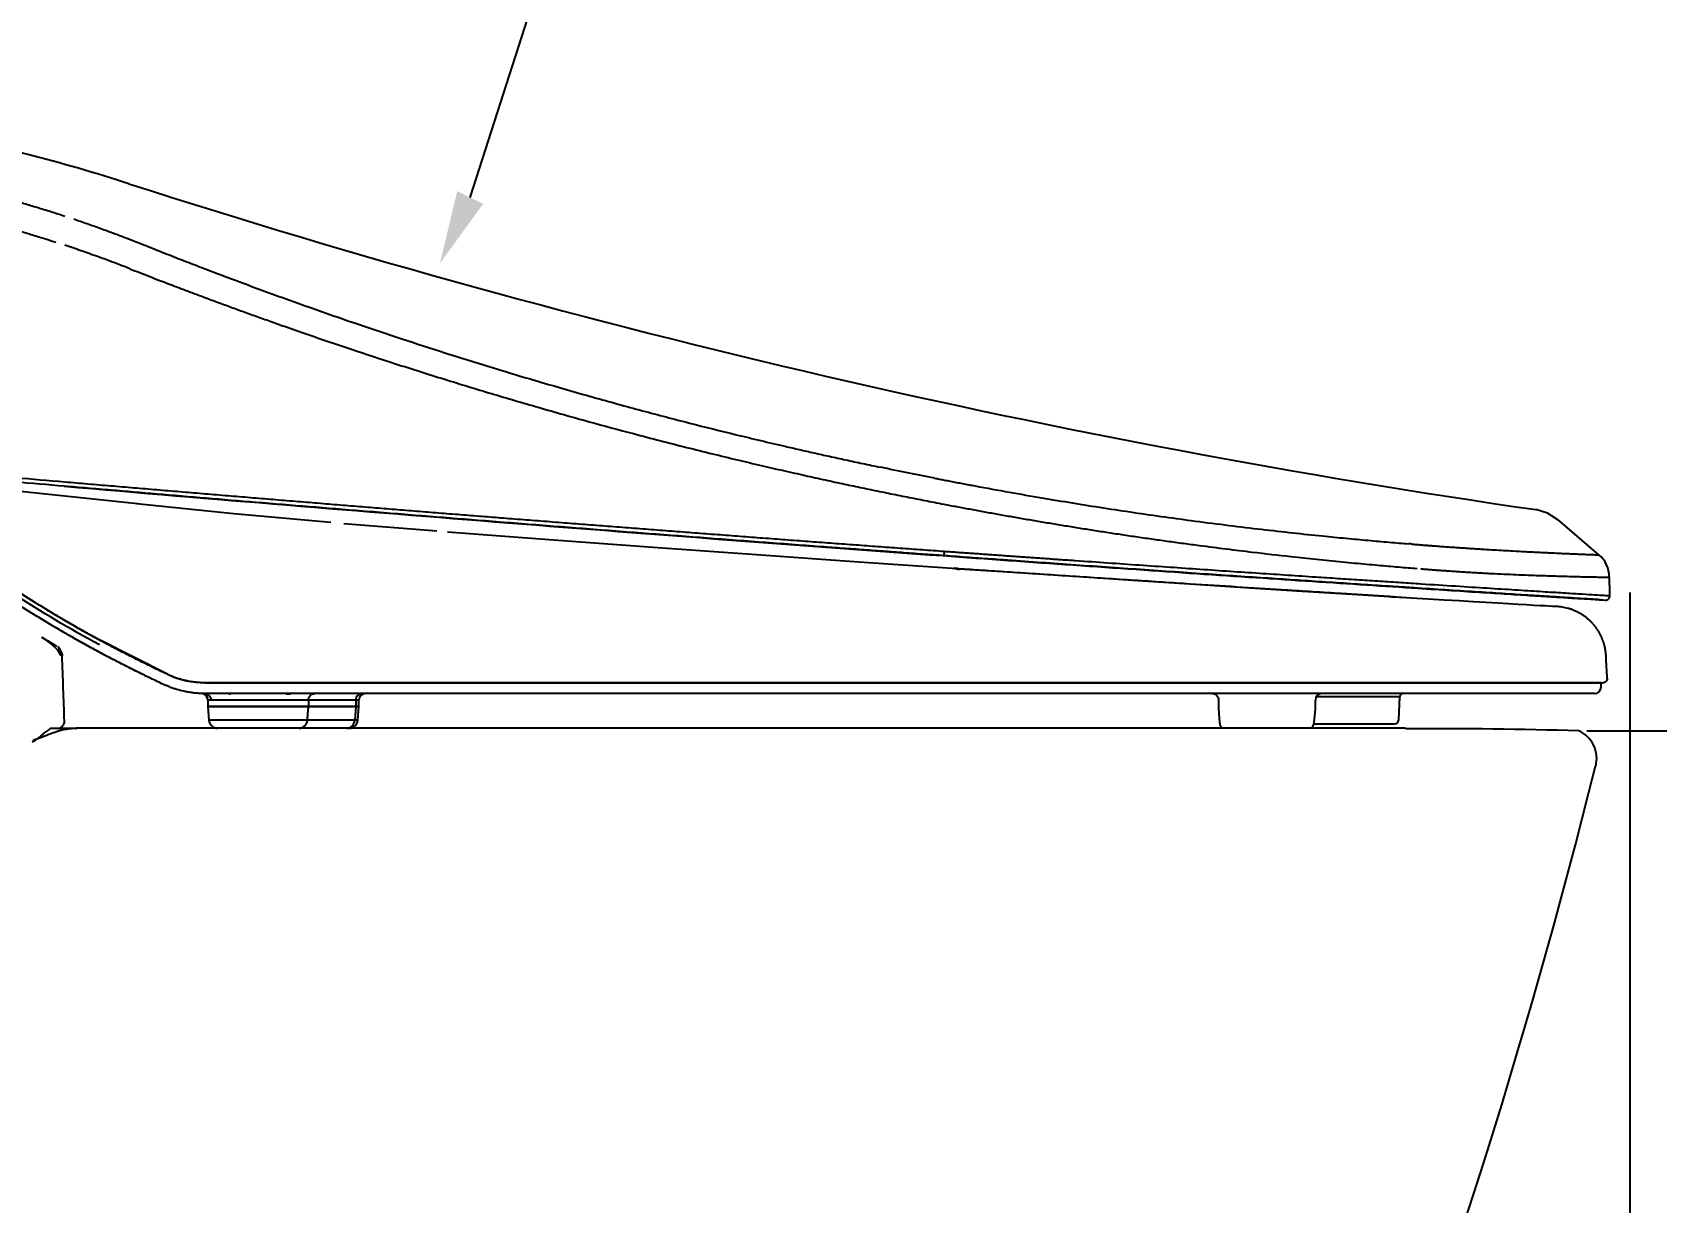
# Model space of a CAD drawing. Extents: x -7692 to 9871, y -72 to 2456.
# Drawn here: x -7249 to -6873.7, y 546.1 to 816.5 of the extents above; entities that cross this region are included whole.
import ezdxf

# ---------------------------------------------------------------- set-up
doc = ezdxf.new("R2010")
doc.units = 0
doc.header["$LTSCALE"] = 20
doc.header["$MEASUREMENT"] = 0
doc.layers.get('0').update_dxf_attribs({"linetype": 'CONTINUOUS'})
doc.layers.get('DEFPOINTS').update_dxf_attribs({"linetype": 'CONTINUOUS'})
doc.layers.add('3', color=3, linetype='CONTINUOUS')
doc.styles.get("Standard").update_dxf_attribs({"font": 'NanumGothic.ttf'})
doc.dimstyles.get("Standard").update_dxf_attribs({"dimtxt": 2.7, "dimasz": 2.5, "dimexe": 1.5, "dimexo": 1.5, "dimgap": 1.5, "dimtad": 1, "dimdec": 0, "dimlfac": 10, "dimzin": 0, "dimdsep": 46, "dimtxsty": 'Standard', "dimcen": 0, "dimclrt": 2, "dimadec": 0, "dimazin": 0, "dimtfac": 1, "dimtdec": 0, "dimtmove": 0, "dimatfit": 3, "dimfxl": 0, "dimtolj": 1, "dimtzin": 0, "dimarcsym": 0})

# ---------------------------------------------------------------- blocks, each defined once
blk = doc.blocks.new('*D44')
at = {"color": 3, "lineweight": -2}
for p, q in [((-6889.87, 655.1), (-6768.42, 655.1)), ((-6774.42, 631.1), (-6774.42, 490.49)), ((-6774.42, 299.72), (-6774.42, 440.33)), ((-7030.84, 275.72), (-6768.42, 275.72))]:
    blk.add_line(p, q, dxfattribs=at)
at = {"color": 3}
for points in [[(-6778.42, 631.1), (-6770.42, 631.1), (-6774.42, 655.1)], [(-6778.42, 299.72), (-6770.42, 299.72), (-6774.42, 275.72)]]:
    blk.add_solid(points, dxfattribs=at)
at = {"layer": 'DEFPOINTS', "color": 0}
for p in [(-6891.67, 655.1), (-7032.64, 275.72), (-6774.42, 275.72)]:
    blk.add_point(p, dxfattribs=at)
at = {"color": 2, "insert": (-6774.42, 465.41), "char_height": 24, "attachment_point": 5}
blk.add_mtext('\\A1;380', dxfattribs=at)
blk = doc.blocks.new('*D41')
at = {"color": 3, "lineweight": -2}
for p, q in [((-6879.87, 687.1), (-6879.87, 32.96)), ((-7555.38, 274.22), (-7555.38, 32.96)), ((-7535.38, 37.96), (-6899.87, 37.96))]:
    blk.add_line(p, q, dxfattribs=at)
at = {"color": 3}
for points in [[(-7535.38, 41.29), (-7535.38, 34.62), (-7555.38, 37.96)], [(-6899.87, 41.29), (-6899.87, 34.62), (-6879.87, 37.96)]]:
    blk.add_solid(points, dxfattribs=at)
at = {"layer": 'DEFPOINTS', "color": 0}
for p in [(-6879.87, 688.6), (-7555.38, 275.72), (-6879.87, 37.96)]:
    blk.add_point(p, dxfattribs=at)
at = {"color": 2, "insert": (-7217.63, 58.84), "char_height": 20, "attachment_point": 5}
blk.add_mtext('\\A1;675', dxfattribs=at)

msp = doc.modelspace()

# ---------------------------------------------------------------- linework, layer by layer
for p, q in [((-7155.61, 701.24), (-7177.09, 702.97)), ((-6887.06, 695.8), (-6896.56, 703.93)), ((-7035.25, 692.64), (-7035.86, 692.68)), ((-6932.67, 685.88), (-6933.16, 685.91)), ((-7217.66, 668.1), (-7233.53, 676.12)), ((-7243.53, 674.68), (-7243.55, 674.63)), ((-7242.24, 673), (-7242.24, 673.11)), ((-7242.24, 673.01), (-7242.24, 673.11)), ((-7032.62, 666.22), (-7209.19, 666.22)), ((-6927.22, 666.22), (-7032.62, 666.22)), ((-6886.56, 666.22), (-6927.22, 666.22)), ((-6886.56, 665.22), (-6886.56, 666.22)), ((-7209.17, 663.72), (-7209.05, 663.59)), ((-7208.51, 662.22), (-7208.51, 660.72)), ((-7208.51, 660.72), (-7208.23, 657.55)), ((-7208.51, 660.72), (-7185.23, 660.72)), ((-7185.23, 660.72), (-7208.51, 660.72)), ((-7185.23, 662.22), (-7207.78, 662.22)), ((-7203.51, 663.72), (-7203.51, 663.42)), ((-7190.15, 663.42), (-7190.15, 663.72)), ((-7189.76, 663.72), (-7189.76, 663.42)), ((-7189.51, 663.42), (-7189.51, 663.72)), ((-7185.23, 662.22), (-7185.23, 660.72)), ((-7174.29, 662.22), (-7185.23, 662.22)), ((-7185.23, 660.72), (-7174.29, 660.72)), ((-7174.29, 660.72), (-7185.23, 660.72)), ((-7174.29, 660.72), (-7174.55, 657.55)), ((-7174.29, 662.22), (-7174.29, 660.72)), ((-7173.56, 662.22), (-7174.29, 662.22)), ((-7174.29, 660.72), (-7173.56, 660.72)), ((-7173.56, 660.72), (-7174.29, 660.72)), ((-7173.84, 657.55), (-7173.56, 660.72)), ((-7173.56, 660.72), (-7173.56, 662.22)), ((-6974.96, 662.22), (-6974.96, 660.22)), ((-6952.56, 660.22), (-6952.56, 662.22)), ((-6933.04, 662.96), (-6952.37, 662.96)), ((-6933.31, 657.67), (-6933.04, 662.96)), ((-7185.49, 657.55), (-7208.23, 657.55)), ((-7174.55, 657.55), (-7185.49, 657.55)), ((-7173.84, 657.55), (-7174.55, 657.55)), ((-6974.96, 660.22), (-6974.72, 657.05)), ((-6952.84, 657.05), (-6952.56, 660.22)), ((-7243.05, 655.72), (-7238.89, 655.72))]:
    msp.add_line(p, q)
at = {"flags": 128}
for points in [[(-7224.73, 707.55), (-7254.74, 710.76), (-7284.38, 713.5)], [(-7180.07, 703.23), (-7202.5, 705.28), (-7224.99, 707.58)], [(-6896.53, 703.91), (-6898.93, 705.44), (-6901.66, 706.24)], [(-7035.33, 692.54), (-7058.03, 694.09), (-7081.68, 695.76), (-7105.56, 697.47), (-7129.61, 699.25), (-7153.08, 701.05)], [(-6933.12, 685.91), (-6944.04, 686.59), (-6955.6, 687.32), (-6967.73, 688.1), (-6980.41, 688.91), (-6993.57, 689.77), (-7007.17, 690.67), (-7021.16, 691.6), (-7034.8, 692.51)], [(-6897.13, 683.84), (-6897.13, 683.84), (-6897.31, 683.85), (-6897.8, 683.87), (-6898.59, 683.92), (-6899.52, 683.97), (-6900.66, 684.03), (-6902.07, 684.11), (-6903.76, 684.21), (-6905.72, 684.32), (-6907.94, 684.45), (-6910.42, 684.6), (-6913.15, 684.76), (-6916.13, 684.94), (-6919.36, 685.13), (-6922.82, 685.34), (-6926.5, 685.56), (-6930.4, 685.8), (-6933.85, 686.01)], [(-7242.52, 672.61), (-7242.65, 673.02), (-7243.12, 673.76), (-7244.68, 675.24), (-7245.69, 675.98), (-7246.79, 676.71)], [(-7242.87, 673.94), (-7242.87, 674.24), (-7243.17, 674.59)], [(-7242.24, 672.58), (-7242.23, 672.98), (-7242.32, 673.38)], [(-7209.17, 663.72), (-7208.91, 663.43), (-7208.56, 662.61)]]:
    msp.add_lwpolyline(points, dxfattribs=at)
for centre, radius, start, end in [((-7349.21, 400.77), 400, 72.1688, 79.1442), ((-6614.3, 2685.48), 2000, 252.16883, 261.74013), ((-7093.13, 934.43), 294, 232.4244, 241.4745), ((-6891.22, 690.72), 6.57, 359.1455, 50.9237), ((-10883.76, 608.72), 4000, 1.11203, 1.17319), ((-6897.36, 679.35), 4.5, 87.0013, 92.5369), ((-6885.52, 686.33), 1, 266.4563, 1.7302), ((-7086.96, 944.68), 312.02, 239.1859, 239.8929), ((-7244.68, 672.67), 2.4, 356.8943, 41.2539), ((-7209.19, 686.22), 20, 244.941, 270.0001), ((-6888.06, 665.22), 1.5, 270, 0), ((-7210.01, 662.23), 1.5, 358.9863, 68.5413), ((-7172.06, 662.22), 1.5, 90, 180), ((-6951.06, 662.22), 1.5, 90, 180), ((-6932.24, 662.92), 0.8, 90, 177), ((-7206.24, 657.72), 2, 185, 270), ((-7187.42, 657.65), 1.93, 271.6326, 356.9252), ((-7176.48, 657.65), 1.93, 271.6333, 356.9244), ((-7175.83, 657.72), 2, 270, 355), ((-6972.63, 657.17), 2.09, 183.3968, 224.1836), ((-6954.83, 657.22), 2, 310.3791, 355), ((-6934.31, 657.72), 1, 270, 357), ((-6924.2, -393.23), 1048.83, 88.2225, 90.39731), ((-6894.56, 648.72), 7, 345.0248, 65.6339), ((-8412.08, 1027.42), 1571.02, 331.41411, 345.98549)]:
    msp.add_arc(centre, radius, start, end)
for points, knots in [([(-7293.19, 786.15), (-7292.6, 786.06), (-7291.42, 785.89), (-7289.66, 785.62), (-7287.91, 785.34), (-7286.16, 785.06), (-7284.41, 784.76), (-7282.66, 784.45), (-7280.92, 784.13), (-7279.18, 783.8), (-7277.44, 783.46), (-7275.7, 783.12), (-7273.96, 782.76), (-7272.23, 782.39), (-7270.49, 782.01), (-7268.75, 781.62), (-7266.78, 781.16), (-7264.54, 780.63), (-7262, 780.01), (-7259.37, 779.33), (-7256.65, 778.61), (-7253.82, 777.83), (-7250.9, 776.99), (-7247.88, 776.09), (-7244.75, 775.13), (-7242.64, 774.44), (-7241.56, 774.09)], [0, 0, 0, 0, 0.033573, 0.067095, 0.100574, 0.134018, 0.167433, 0.200829, 0.234213, 0.267593, 0.300977, 0.334372, 0.367786, 0.401228, 0.434705, 0.468225, 0.501796, 0.549156, 0.598394, 0.64955, 0.702674, 0.757819, 0.815048, 0.874433, 0.936053, 1, 1, 1, 1]), ([(-7294.13, 779.81), (-7293.56, 779.72), (-7292.41, 779.55), (-7290.69, 779.29), (-7288.98, 779.02), (-7287.26, 778.73), (-7285.55, 778.44), (-7283.84, 778.14), (-7282.13, 777.83), (-7280.42, 777.51), (-7278.71, 777.17), (-7277.01, 776.83), (-7275.31, 776.48), (-7273.61, 776.12), (-7271.91, 775.75), (-7270.21, 775.37), (-7266.97, 774.62), (-7262.2, 773.46), (-7257.33, 772.16), (-7253.18, 770.98), (-7250.12, 770.08), (-7247.05, 769.13), (-7245.01, 768.49), (-7243.97, 768.15), (-7243.6, 768.03)], [0, 0, 0, 0, 0.033456, 0.066912, 0.100367, 0.133822, 0.167277, 0.200732, 0.234187, 0.267642, 0.301098, 0.334554, 0.36801, 0.401467, 0.434925, 0.468382, 0.501839, 0.627058, 0.75227, 0.792437, 0.876386, 0.936526, 0.977731, 1, 1, 1, 1]), ([(-7239.47, 773.4), (-7238.96, 773.22), (-7237.92, 772.87), (-7236.37, 772.33), (-7234.8, 771.78), (-7233.23, 771.22), (-7231.81, 770.7), (-7230.03, 770.04), (-7228.08, 769.31), (-7225.97, 768.49), (-7224.75, 768.01), (-7224.22, 767.8)], [0, 0, 0, 0, 0.0999141, 0.2012135, 0.3035452, 0.4065543, 0.5098841, 0.5827924, 0.7571417, 0.8945919, 1, 1, 1, 1]), ([(-7226.52, 761.9), (-7227, 762.09), (-7227.97, 762.47), (-7229.45, 763.03), (-7230.94, 763.6), (-7232.47, 764.16), (-7234.12, 764.76), (-7235.89, 765.4), (-7237.79, 766.07), (-7239.68, 766.72), (-7240.94, 767.14), (-7241.56, 767.35)], [0, 0, 0, 0, 0.097149, 0.195717, 0.295708, 0.397124, 0.499967, 0.625191, 0.750064, 0.876567, 1, 1, 1, 1]), ([(-7224.22, 767.8), (-7223.44, 767.49), (-7221.9, 766.88), (-7219.61, 765.97), (-7217.37, 765.09), (-7215.18, 764.23), (-7213.03, 763.4), (-7210.93, 762.58), (-7208.87, 761.8), (-7206.86, 761.03), (-7202.17, 759.25), (-7194.81, 756.51), (-7184.71, 752.88), (-7174.35, 749.27), (-7164.02, 745.81), (-7153.06, 742.26), (-7141.77, 738.74), (-7130.32, 735.32), (-7119.1, 732.11), (-7108.22, 729.12), (-7097.2, 726.23), (-7086.21, 723.49), (-7077.77, 721.48), (-7071.79, 720.11), (-7068.37, 719.33), (-7064.79, 718.54), (-7061.04, 717.72), (-7057.11, 716.87), (-7054.44, 716.32), (-7053.08, 716.03)], [0, 0, 0, 0, 0.0138734, 0.0274604, 0.0407621, 0.0537798, 0.0665145, 0.0789673, 0.0911392, 0.1030313, 0.1146445, 0.1743901, 0.2332494, 0.2926039, 0.3566416, 0.4143727, 0.4843971, 0.5538583, 0.6141013, 0.6800954, 0.7433561, 0.8059629, 0.8717218, 0.8905761, 0.9104379, 0.9313089, 0.9531911, 0.9760871, 1, 1, 1, 1]), ([(-7226.52, 761.9), (-7225.76, 761.6), (-7224.2, 761), (-7221.83, 760.07), (-7219.36, 759.12), (-7216.81, 758.15), (-7214.18, 757.14), (-7211.45, 756.12), (-7208.64, 755.07), (-7205.73, 753.99), (-7202.74, 752.89), (-7199.66, 751.77), (-7196.49, 750.63), (-7193.23, 749.47), (-7189.89, 748.29), (-7183.9, 746.2), (-7175.64, 743.39), (-7164.73, 739.81), (-7153.95, 736.4), (-7142.95, 733.04), (-7131.81, 729.77), (-7120.88, 726.68), (-7109.46, 723.59), (-7099.96, 721.14), (-7091.95, 719.15), (-7086.21, 717.76), (-7080.73, 716.46), (-7075.52, 715.26), (-7070.57, 714.15), (-7065.88, 713.11), (-7061.46, 712.16), (-7057.29, 711.28), (-7054.61, 710.73), (-7053.31, 710.46)], [0, 0, 0, 0, 0.013424, 0.027348, 0.041772, 0.056697, 0.072123, 0.088049, 0.104475, 0.121401, 0.138828, 0.156755, 0.175183, 0.19411, 0.213538, 0.233466, 0.298234, 0.356863, 0.422389, 0.484648, 0.546773, 0.614348, 0.673042, 0.743504, 0.777991, 0.810981, 0.842475, 0.872471, 0.900971, 0.927974, 0.953479, 0.977488, 1, 1, 1, 1]), ([(-7241.65, 711.64), (-7245.45, 711.97), (-7253.04, 712.62), (-7264.4, 713.61), (-7275.7, 714.61), (-7283.22, 715.27), (-7286.97, 715.61)], [0, 0, 0, 0, 0.2516833, 0.5022443, 0.7516833, 1, 1, 1, 1]), ([(-7286.89, 716.63), (-7283.11, 716.29), (-7275.56, 715.62), (-7264.23, 714.63), (-7252.9, 713.64), (-7245.34, 712.99), (-7241.56, 712.67)], [0, 0, 0, 0, 0.249997, 0.499996, 0.749997, 1, 1, 1, 1]), ([(-7040.55, 713.5), (-7040.17, 713.43), (-7039.42, 713.29), (-7038.66, 713.14), (-7038.29, 713.07)], [0, 0, 0, 0, 0.499994, 1, 1, 1, 1]), ([(-7038.29, 713.07), (-7037.83, 712.98), (-7036.91, 712.8), (-7035.52, 712.53), (-7034.1, 712.26), (-7032.65, 711.99), (-7029.03, 711.31), (-7023.38, 710.28), (-7015.89, 708.98), (-7006.24, 707.37), (-6994.32, 705.52), (-6982.31, 703.84), (-6972.53, 702.59), (-6965.01, 701.68), (-6957.82, 700.87), (-6952.27, 700.29), (-6948.2, 699.88), (-6945.53, 699.62), (-6942.92, 699.37), (-6940.4, 699.14), (-6937.94, 698.92), (-6935.56, 698.71), (-6933.24, 698.51), (-6931.74, 698.39), (-6930.99, 698.33)], [0, 0, 0, 0, 0.01144, 0.023136, 0.035087, 0.047293, 0.059754, 0.126886, 0.191105, 0.252501, 0.37783, 0.506279, 0.579686, 0.651397, 0.721418, 0.78976, 0.817745, 0.845233, 0.872232, 0.898744, 0.924774, 0.950325, 0.975399, 1, 1, 1, 1]), ([(-7241.65, 711.64), (-7207.36, 708.7), (-7173.05, 705.87), (-7105.14, 700.51), (-7071.55, 697.98), (-7038.68, 695.6)], [0, 0, 0, 0, 0.5, 0.5, 1, 1, 1, 1]), ([(-7039.03, 695.63), (-7039.85, 695.69), (-7041.48, 695.8), (-7043.94, 695.98), (-7046.4, 696.16), (-7048.85, 696.34), (-7051.31, 696.52), (-7053.77, 696.7), (-7056.23, 696.88), (-7058.69, 697.06), (-7061.15, 697.24), (-7063.61, 697.42), (-7069.73, 697.88), (-7079.54, 698.61), (-7093.05, 699.63), (-7106.58, 700.66), (-7120.06, 701.7), (-7133.5, 702.75), (-7146.7, 703.79), (-7159.77, 704.84), (-7172.51, 705.87), (-7185.05, 706.89), (-7197.08, 707.88), (-7208.83, 708.86), (-7218.25, 709.65), (-7225.61, 710.28), (-7230.94, 710.73), (-7236.29, 711.18), (-7239.86, 711.49), (-7241.65, 711.64)], [0, 0, 0, 0, 0.012464, 0.024918, 0.037363, 0.049797, 0.062222, 0.074637, 0.087043, 0.09944, 0.111828, 0.124207, 0.136578, 0.204114, 0.271685, 0.338603, 0.405781, 0.47176, 0.537293, 0.60049, 0.66414, 0.724262, 0.784264, 0.840206, 0.896076, 0.921897, 0.947823, 0.973857, 1, 1, 1, 1]), ([(-7241.56, 712.67), (-7240.67, 712.59), (-7238.89, 712.44), (-7236.22, 712.21), (-7233.55, 711.98), (-7230.89, 711.75), (-7228.23, 711.53), (-7225.57, 711.3), (-7222.92, 711.08), (-7220.28, 710.86), (-7217.64, 710.63), (-7215, 710.41), (-7212.37, 710.19), (-7209.74, 709.97), (-7207.12, 709.75), (-7204.51, 709.53), (-7201.9, 709.32), (-7199.29, 709.1), (-7196.69, 708.89), (-7194.09, 708.67), (-7191.5, 708.46), (-7188.91, 708.24), (-7186.33, 708.03), (-7183.76, 707.82), (-7181.18, 707.61), (-7178.62, 707.4), (-7176.06, 707.19), (-7173.5, 706.98), (-7170.95, 706.78), (-7168.41, 706.57), (-7165.87, 706.37), (-7163.33, 706.16), (-7160.81, 705.96), (-7158.28, 705.76), (-7155.76, 705.55), (-7153.25, 705.35), (-7150.75, 705.15), (-7148.24, 704.96), (-7145.75, 704.76), (-7143.26, 704.56), (-7140.77, 704.36), (-7137.31, 704.09), (-7132.87, 703.74), (-7127.46, 703.32), (-7122.07, 702.9), (-7116.7, 702.48), (-7111.34, 702.07), (-7106, 701.66), (-7100.68, 701.25), (-7095.38, 700.85), (-7090.09, 700.45), (-7084.83, 700.05), (-7079.58, 699.65), (-7074.35, 699.26), (-7069.15, 698.88), (-7063.96, 698.49), (-7058.79, 698.11), (-7053.64, 697.73), (-7048.51, 697.36), (-7043.41, 696.99), (-7040.01, 696.74), (-7038.32, 696.62)], [0, 0, 0, 0, 0.0129911, 0.0259606, 0.0389085, 0.0518349, 0.0647398, 0.0776231, 0.0904848, 0.103325, 0.1161436, 0.1289406, 0.1417161, 0.1544701, 0.1672024, 0.1799133, 0.1926025, 0.2052702, 0.2179163, 0.2305409, 0.2431439, 0.2557254, 0.2682852, 0.2808236, 0.2933403, 0.3058355, 0.3183091, 0.3307612, 0.3431916, 0.3556006, 0.3679879, 0.3803537, 0.3926979, 0.4050206, 0.4173217, 0.4296012, 0.4418591, 0.4540955, 0.4663103, 0.4785035, 0.4906752, 0.5028253, 0.529434, 0.5559936, 0.5825041, 0.6089656, 0.635378, 0.6617414, 0.6880557, 0.7143209, 0.740537, 0.7667041, 0.7928221, 0.8188911, 0.844911, 0.8708818, 0.8968036, 0.9226763, 0.9484999, 0.9742745, 1, 1, 1, 1]), ([(-7053.31, 710.46), (-7052.6, 710.31), (-7051.17, 710.02), (-7049.04, 709.59), (-7046.93, 709.17), (-7044.82, 708.75), (-7042.73, 708.34), (-7041.35, 708.07), (-7040.66, 707.93)], [0, 0, 0, 0, 0.169159, 0.337321, 0.504485, 0.670654, 0.835825, 1, 1, 1, 1]), ([(-7038.39, 707.49), (-7037.91, 707.4), (-7036.93, 707.21), (-7035.46, 706.93), (-7033.98, 706.66), (-7032.48, 706.38), (-7030.96, 706.09), (-7029.43, 705.81), (-7027.88, 705.53), (-7026.32, 705.25), (-7024.75, 704.97), (-7023.16, 704.69), (-7021.55, 704.41), (-7019.93, 704.13), (-7018.3, 703.85), (-7016.66, 703.57), (-7015, 703.29), (-7013.32, 703.01), (-7011.64, 702.73), (-7009.94, 702.45), (-7008.23, 702.17), (-7006.5, 701.9), (-7004.76, 701.62), (-7003.02, 701.35), (-7001.26, 701.08), (-6999.48, 700.81), (-6997.7, 700.54), (-6995.91, 700.27), (-6994.1, 700), (-6992.29, 699.74), (-6990.46, 699.48), (-6988.63, 699.22), (-6986.79, 698.96), (-6984.93, 698.7), (-6983.07, 698.45), (-6981.2, 698.2), (-6975.82, 697.49), (-6968.07, 696.52), (-6959.14, 695.49), (-6953.26, 694.87), (-6949.33, 694.46), (-6946.38, 694.17), (-6943.52, 693.89), (-6940.8, 693.64), (-6938.2, 693.4), (-6935.73, 693.19), (-6933.39, 692.98), (-6931.16, 692.8), (-6929.73, 692.68), (-6929.02, 692.63)], [0, 0, 0, 0, 0.011972, 0.024091, 0.036357, 0.04877, 0.061331, 0.074038, 0.086893, 0.099894, 0.113043, 0.126339, 0.139781, 0.153371, 0.167109, 0.180993, 0.195024, 0.209202, 0.223528, 0.238001, 0.25262, 0.267387, 0.282301, 0.297362, 0.31257, 0.327924, 0.343426, 0.359075, 0.374871, 0.390814, 0.406903, 0.42314, 0.439523, 0.456054, 0.472731, 0.489556, 0.506527, 0.618756, 0.703402, 0.760464, 0.789942, 0.819779, 0.848594, 0.876385, 0.903153, 0.928899, 0.953622, 0.977322, 1, 1, 1, 1]), ([(-7234.23, 673.65), (-7234.69, 673.9), (-7235.66, 674.43), (-7237.16, 675.26), (-7238.79, 676.17), (-7240.55, 677.17), (-7242.42, 678.25), (-7245.38, 679.99), (-7249.35, 682.4), (-7253.64, 685.11), (-7257.22, 687.46), (-7260.11, 689.41), (-7262.91, 691.34), (-7265.63, 693.26), (-7268.26, 695.17), (-7270.82, 697.06), (-7272.49, 698.33), (-7273.31, 698.95)], [0, 0, 0, 0, 0.033834, 0.070801, 0.110902, 0.154138, 0.200506, 0.250009, 0.375005, 0.5, 0.576293, 0.650965, 0.724015, 0.795444, 0.865251, 0.933436, 1, 1, 1, 1]), ([(-7226.44, 672.39), (-7226.93, 672.64), (-7227.91, 673.14), (-7229.38, 673.9), (-7230.85, 674.68), (-7232.32, 675.46), (-7233.78, 676.25), (-7235.23, 677.05), (-7236.69, 677.86), (-7238.14, 678.67), (-7239.58, 679.5), (-7241.02, 680.33), (-7242.46, 681.17), (-7243.89, 682.02), (-7245.32, 682.88), (-7246.75, 683.75), (-7248.17, 684.63), (-7249.58, 685.51), (-7250.99, 686.4), (-7252.4, 687.3), (-7253.8, 688.21), (-7255.2, 689.13), (-7256.6, 690.06), (-7257.99, 690.99), (-7259.37, 691.94), (-7260.75, 692.89), (-7262.13, 693.85), (-7263.5, 694.82), (-7264.86, 695.79), (-7266.22, 696.78), (-7267.58, 697.77), (-7268.93, 698.77), (-7269.82, 699.45), (-7270.27, 699.78)], [0, 0, 0, 0, 0.032022, 0.06406, 0.096113, 0.128183, 0.160267, 0.192368, 0.224485, 0.256617, 0.288765, 0.320928, 0.353108, 0.385303, 0.417514, 0.44974, 0.481983, 0.514241, 0.546514, 0.578804, 0.611109, 0.64343, 0.675767, 0.70812, 0.740488, 0.772872, 0.805271, 0.837687, 0.870118, 0.902565, 0.935028, 0.967506, 1, 1, 1, 1]), ([(-6930.18, 698.26), (-6929.88, 698.24), (-6929.3, 698.19), (-6928.44, 698.12), (-6927.59, 698.06), (-6926.76, 697.99), (-6925.95, 697.93), (-6925.15, 697.87), (-6924.37, 697.81), (-6923.61, 697.75), (-6922.86, 697.7), (-6922.13, 697.65), (-6921.21, 697.58), (-6920.09, 697.5), (-6918.78, 697.41), (-6917.48, 697.33), (-6916.18, 697.24), (-6914.88, 697.16), (-6914.02, 697.11), (-6913.59, 697.08)], [0, 0, 0, 0, 0.0486696, 0.0967577, 0.1442705, 0.191214, 0.237594, 0.283416, 0.3286853, 0.373407, 0.4175861, 0.4612274, 0.5043354, 0.5838152, 0.6645007, 0.7464237, 0.8296204, 0.914131, 1, 1, 1, 1]), ([(-6929.76, 688.14), (-6930.13, 688.16), (-6930.87, 688.21), (-6931.98, 688.28), (-6933.09, 688.35), (-6934.21, 688.42), (-6935.32, 688.5), (-6938.17, 688.68), (-6942.82, 688.99), (-6949.31, 689.42), (-6955.87, 689.85), (-6962.66, 690.31), (-6969.77, 690.78), (-6977.27, 691.29), (-6984.99, 691.82), (-6992.9, 692.37), (-7000.91, 692.92), (-7008.86, 693.48), (-7016.78, 694.04), (-7022.97, 694.48), (-7027.52, 694.8), (-7030.37, 695), (-7033.24, 695.21), (-7036.13, 695.42), (-7038.06, 695.56), (-7039.03, 695.63)], [0, 0, 0, 0, 0.01203, 0.02403, 0.036003, 0.047947, 0.059864, 0.071754, 0.138424, 0.204914, 0.268844, 0.3328, 0.401468, 0.470091, 0.540564, 0.611119, 0.680658, 0.750214, 0.815877, 0.881849, 0.905421, 0.92902, 0.952647, 0.976306, 1, 1, 1, 1]), ([(-7038.32, 696.62), (-7038.33, 696.47), (-7038.35, 696.33), (-7038.39, 696.08), (-7038.42, 695.98), (-7038.48, 695.81), (-7038.52, 695.74), (-7038.59, 695.63), (-7038.64, 695.6), (-7038.68, 695.6)], [0, 0, 0, 0, 0.25, 0.25, 0.5, 0.5, 0.75, 0.75, 1, 1, 1, 1]), ([(-7038.68, 695.6), (-7028.42, 694.86), (-7018.34, 694.14), (-6998.7, 692.77), (-6989.14, 692.1), (-6970.67, 690.84), (-6961.76, 690.24), (-6944.72, 689.11), (-6936.6, 688.58), (-6928.92, 688.08)], [0, 0, 0, 0, 0.25, 0.25, 0.5, 0.5, 0.75, 0.75, 1, 1, 1, 1]), ([(-7038.32, 696.62), (-7037.79, 696.58), (-7036.73, 696.51), (-7035.16, 696.39), (-7033.59, 696.28), (-7032.02, 696.17), (-7030.47, 696.06), (-7028.92, 695.95), (-7027.37, 695.84), (-7025.84, 695.73), (-7024.31, 695.62), (-7022.79, 695.51), (-7021.27, 695.4), (-7019.77, 695.3), (-7018.27, 695.19), (-7016.77, 695.09), (-7015.29, 694.98), (-7013.81, 694.88), (-7012.34, 694.77), (-7010.87, 694.67), (-7009.42, 694.57), (-7005.95, 694.33), (-7000.53, 693.95), (-6993.25, 693.45), (-6986.15, 692.96), (-6979.16, 692.48), (-6972.27, 692.01), (-6965.5, 691.56), (-6958.9, 691.12), (-6953.74, 690.77), (-6949.93, 690.52), (-6947.39, 690.35), (-6944.88, 690.19), (-6942.4, 690.03), (-6939.95, 689.87), (-6937.53, 689.71), (-6935.14, 689.55), (-6932.78, 689.4), (-6930.45, 689.25), (-6928.92, 689.15), (-6928.16, 689.1)], [0, 0, 0, 0, 0.012828, 0.025626, 0.038392, 0.051127, 0.063832, 0.076505, 0.089147, 0.101759, 0.114339, 0.126889, 0.139407, 0.151895, 0.164351, 0.176777, 0.189171, 0.201534, 0.213867, 0.226168, 0.238439, 0.250678, 0.314057, 0.376887, 0.439167, 0.500898, 0.563926, 0.626563, 0.688811, 0.750669, 0.775798, 0.800883, 0.825925, 0.850923, 0.875878, 0.90079, 0.925657, 0.950482, 0.975263, 1, 1, 1, 1]), ([(-6913.59, 697.08), (-6912.83, 697.03), (-6911.29, 696.94), (-6909.03, 696.81), (-6906.66, 696.68), (-6904.66, 696.57), (-6903.07, 696.49), (-6901.96, 696.44), (-6900.92, 696.39), (-6899.94, 696.34), (-6899.02, 696.29), (-6898.16, 696.25), (-6896.96, 696.2), (-6895.54, 696.13), (-6893.94, 696.06), (-6892.46, 696), (-6890.97, 695.94), (-6889.82, 695.89), (-6889, 695.86), (-6888.5, 695.85), (-6888.1, 695.83), (-6887.72, 695.82), (-6887.37, 695.8), (-6887.16, 695.79), (-6887.05, 695.79), (-6887.07, 695.79), (-6887.07, 695.79)], [0, 0, 0, 0, 0.045615, 0.091134, 0.140788, 0.200489, 0.228935, 0.256635, 0.283594, 0.309816, 0.3353, 0.360047, 0.38405, 0.442328, 0.495585, 0.551706, 0.61443, 0.691877, 0.734636, 0.771224, 0.80157, 0.839324, 0.886538, 0.936166, 0.974305, 1, 1, 1, 1]), ([(-6934.97, 686.1), (-6935.34, 686.12), (-6936.08, 686.17), (-6937.21, 686.24), (-6938.37, 686.31), (-6939.56, 686.38), (-6940.78, 686.46), (-6942.03, 686.54), (-6943.31, 686.62), (-6944.62, 686.7), (-6945.95, 686.78), (-6949.03, 686.98), (-6953.82, 687.28), (-6961.56, 687.77), (-6970.69, 688.35), (-6979.89, 688.94), (-6987.87, 689.46), (-6994.45, 689.88), (-7001.12, 690.32), (-7007.81, 690.75), (-7014.58, 691.2), (-7020.16, 691.57), (-7024.48, 691.86), (-7027.37, 692.05), (-7030.19, 692.23), (-7032.93, 692.42), (-7034.74, 692.54), (-7035.63, 692.6)], [0, 0, 0, 0, 0.013183, 0.026616, 0.040298, 0.054227, 0.068402, 0.08282, 0.097482, 0.112385, 0.12753, 0.142916, 0.216094, 0.285799, 0.391735, 0.500091, 0.561653, 0.62509, 0.689152, 0.750072, 0.811182, 0.875037, 0.901509, 0.927241, 0.952234, 0.976488, 1, 1, 1, 1]), ([(-6928.21, 692.56), (-6927.91, 692.54), (-6927.32, 692.49), (-6926.45, 692.42), (-6925.59, 692.36), (-6924.75, 692.29), (-6923.92, 692.23), (-6923.11, 692.17), (-6922.3, 692.12), (-6921.51, 692.06), (-6920.74, 692.01), (-6919.98, 691.96), (-6919.23, 691.91), (-6918.49, 691.86), (-6917.77, 691.81), (-6917.06, 691.77), (-6916.36, 691.73), (-6915.67, 691.69), (-6915, 691.65), (-6914.34, 691.61), (-6913.69, 691.58), (-6913.05, 691.54), (-6912.42, 691.51), (-6911.81, 691.48), (-6911.41, 691.46), (-6911.2, 691.45)], [0, 0, 0, 0, 0.047392, 0.094429, 0.141112, 0.18744, 0.233412, 0.279028, 0.324289, 0.369193, 0.413741, 0.457933, 0.501768, 0.545248, 0.58837, 0.631137, 0.673547, 0.7156, 0.757298, 0.798639, 0.839624, 0.880253, 0.920525, 0.960441, 1, 1, 1, 1]), ([(-6911.2, 691.45), (-6910.23, 691.41), (-6908.24, 691.31), (-6905.4, 691.19), (-6902.75, 691.09), (-6900.44, 691.01), (-6898.43, 690.94), (-6896.59, 690.88), (-6894.72, 690.83), (-6892.85, 690.78), (-6891.04, 690.74), (-6889.41, 690.7), (-6887.9, 690.67), (-6886.56, 690.65), (-6885.51, 690.63), (-6884.88, 690.62), (-6884.54, 690.62), (-6884.66, 690.62), (-6884.68, 690.62)], [0, 0, 0, 0, 0.057523, 0.117499, 0.179928, 0.235341, 0.283339, 0.333259, 0.385102, 0.447383, 0.51168, 0.577993, 0.646321, 0.725953, 0.81255, 0.893893, 0.974507, 1, 1, 1, 1]), ([(-6886.78, 685.41), (-6886.78, 685.41), (-6886.67, 685.4), (-6887.05, 685.42), (-6887.97, 685.48), (-6889.62, 685.58), (-6891.89, 685.73), (-6894.8, 685.91), (-6898.55, 686.14), (-6903.3, 686.44), (-6909.13, 686.81), (-6915.54, 687.22), (-6922.37, 687.66), (-6927.33, 687.98), (-6929.76, 688.14)], [0, 0, 0, 0, 0.000325, 0.085218, 0.170152, 0.255095, 0.340059, 0.425229, 0.510167, 0.61232, 0.714244, 0.813635, 0.908369, 1, 1, 1, 1]), ([(-6928.92, 688.08), (-6926.25, 687.91), (-6920.9, 687.56), (-6913.74, 687.1), (-6907.26, 686.69), (-6901.58, 686.33), (-6896.71, 686.03), (-6892.68, 685.77), (-6889.53, 685.58), (-6887.23, 685.44), (-6885.96, 685.36), (-6885.42, 685.32), (-6885.58, 685.33), (-6885.58, 685.33)], [0, 0, 0, 0, 0.100069, 0.200122, 0.300157, 0.400159, 0.500121, 0.600064, 0.700005, 0.799938, 0.899858, 0.999757, 1, 1, 1, 1]), ([(-6928.16, 689.1), (-6925.44, 688.92), (-6920.04, 688.58), (-6912.83, 688.12), (-6906.33, 687.71), (-6900.63, 687.35), (-6895.72, 687.04), (-6891.67, 686.79), (-6888.48, 686.6), (-6886.21, 686.45), (-6884.78, 686.37), (-6884.61, 686.36), (-6884.52, 686.35)], [0, 0, 0, 0, 0.101033, 0.200696, 0.300439, 0.400656, 0.500028, 0.600378, 0.70027, 0.80012, 0.900162, 1, 1, 1, 1]), ([(-6885.39, 672.39), (-6885.4, 672.5), (-6885.41, 672.73), (-6885.44, 673.06), (-6885.48, 673.39), (-6885.52, 673.71), (-6885.57, 674.02), (-6885.63, 674.33), (-6885.7, 674.62), (-6885.77, 674.91), (-6885.85, 675.19), (-6885.94, 675.47), (-6886.02, 675.73), (-6886.11, 675.99), (-6886.21, 676.24), (-6886.31, 676.48), (-6886.41, 676.71), (-6886.51, 676.94), (-6886.61, 677.16), (-6886.72, 677.37), (-6886.83, 677.57), (-6886.94, 677.76), (-6887.05, 677.95), (-6887.15, 678.13), (-6887.26, 678.3), (-6887.37, 678.47), (-6887.48, 678.63), (-6887.58, 678.78), (-6887.69, 678.93), (-6887.79, 679.07), (-6887.89, 679.2), (-6887.99, 679.32), (-6888.09, 679.44), (-6888.18, 679.56), (-6888.27, 679.67), (-6888.36, 679.77), (-6888.45, 679.86), (-6888.53, 679.96), (-6888.61, 680.04), (-6888.69, 680.12), (-6888.76, 680.2), (-6888.83, 680.27), (-6888.89, 680.33), (-6888.95, 680.39), (-6889.01, 680.45), (-6889.06, 680.5), (-6889.11, 680.54), (-6889.32, 680.74), (-6889.71, 681.08), (-6890.29, 681.54), (-6890.89, 681.95), (-6891.52, 682.33), (-6892.16, 682.66), (-6892.82, 682.95), (-6893.48, 683.21), (-6894.16, 683.41), (-6894.84, 683.58), (-6895.53, 683.71), (-6896.22, 683.8), (-6896.9, 683.85), (-6897.36, 683.85), (-6897.59, 683.84)], [0, 0, 0, 0, 0.018456, 0.036575, 0.054356, 0.071799, 0.088904, 0.105672, 0.122102, 0.138194, 0.153949, 0.169366, 0.184445, 0.199186, 0.21359, 0.227656, 0.241384, 0.254774, 0.267827, 0.280542, 0.292919, 0.304959, 0.316661, 0.328025, 0.339051, 0.34974, 0.360091, 0.370104, 0.379779, 0.389117, 0.398117, 0.406779, 0.415103, 0.42309, 0.430739, 0.43805, 0.445024, 0.451659, 0.457957, 0.463917, 0.46954, 0.474825, 0.479772, 0.484381, 0.488652, 0.492586, 0.496182, 0.499441, 0.539593, 0.579472, 0.619075, 0.658404, 0.697458, 0.736237, 0.774742, 0.812972, 0.850927, 0.888607, 0.926013, 0.963144, 1, 1, 1, 1]), ([(-7246.37, 680.6), (-7246.97, 680.96), (-7248.15, 681.68), (-7248.72, 682.03), (-7248.54, 681.92), (-7248.54, 681.92)], [0, 0, 0, 0, 0.499543, 0.99951, 1, 1, 1, 1]), ([(-7221.78, 667.29), (-7222, 667.4), (-7222.45, 667.62), (-7223.12, 667.94), (-7223.77, 668.26), (-7224.42, 668.58), (-7225.06, 668.89), (-7225.69, 669.21), (-7226.31, 669.52), (-7226.92, 669.83), (-7227.53, 670.14), (-7228.13, 670.44), (-7228.71, 670.74), (-7229.29, 671.04), (-7229.86, 671.34), (-7231.56, 672.22), (-7234.22, 673.64), (-7237.52, 675.45), (-7240.4, 677.08), (-7242.24, 678.14), (-7243.33, 678.78), (-7243.84, 679.09), (-7244.33, 679.38), (-7244.79, 679.65), (-7245.23, 679.91), (-7245.64, 680.16), (-7246.02, 680.39), (-7246.26, 680.53), (-7246.37, 680.6)], [0, 0, 0, 0, 0.017857, 0.035701, 0.053532, 0.071352, 0.089161, 0.106962, 0.124755, 0.142541, 0.160323, 0.1781, 0.195875, 0.213648, 0.231421, 0.249196, 0.374452, 0.499498, 0.624628, 0.749917, 0.781154, 0.812385, 0.843615, 0.874851, 0.906101, 0.937372, 0.968669, 1, 1, 1, 1]), ([(-7242.15, 672.48), (-7242.16, 672.49), (-7242.17, 672.49), (-7242.49, 672.59), (-7242.54, 672.61)], [0, 0, 0, 0, 0.851117, 1, 1, 1, 1]), ([(-7242.24, 673.12), (-7242.24, 673.1), (-7242.22, 673.04), (-7242.2, 672.95), (-7242.19, 672.85), (-7242.17, 672.74), (-7242.16, 672.61), (-7242.15, 672.52), (-7242.15, 672.48)], [0, 0, 0, 0, 0.152334, 0.309659, 0.472576, 0.641624, 0.817289, 1, 1, 1, 1]), ([(-7218.72, 665.84), (-7219.22, 666.07), (-7220.21, 666.54), (-7221.69, 667.25), (-7223.15, 667.95), (-7224.59, 668.66), (-7226.02, 669.37), (-7227.43, 670.08), (-7228.82, 670.8), (-7230.2, 671.51), (-7231.56, 672.22), (-7232.9, 672.93), (-7233.79, 673.41), (-7234.23, 673.65)], [0, 0, 0, 0, 0.0951596, 0.1894681, 0.2829257, 0.3755329, 0.4672898, 0.5581971, 0.6482549, 0.7374637, 0.8258239, 0.9133358, 1, 1, 1, 1]), ([(-7217.66, 668.1), (-7218.19, 668.35), (-7219.24, 668.84), (-7220.78, 669.58), (-7222.27, 670.3), (-7223.7, 671.01), (-7225.09, 671.7), (-7225.99, 672.16), (-7226.44, 672.39)], [0, 0, 0, 0, 0.180216, 0.355012, 0.524387, 0.688343, 0.846881, 1, 1, 1, 1]), ([(-7209.19, 666.22), (-7209.34, 666.22), (-7209.64, 666.22), (-7210.1, 666.24), (-7210.55, 666.27), (-7211.01, 666.3), (-7211.46, 666.35), (-7211.92, 666.41), (-7212.37, 666.47), (-7212.82, 666.55), (-7213.27, 666.64), (-7213.72, 666.74), (-7214.17, 666.85), (-7214.62, 666.97), (-7215.06, 667.1), (-7215.5, 667.24), (-7215.94, 667.39), (-7216.38, 667.55), (-7216.81, 667.73), (-7217.24, 667.91), (-7217.52, 668.04), (-7217.66, 668.1)], [0, 0, 0, 0, 0.051956, 0.103987, 0.156092, 0.208272, 0.260527, 0.312857, 0.365262, 0.417742, 0.470297, 0.522928, 0.575633, 0.628415, 0.681271, 0.734203, 0.787211, 0.840295, 0.893454, 0.946689, 1, 1, 1, 1]), ([(-7209.19, 663.72), (-7209.35, 663.72), (-7209.67, 663.72), (-7210.16, 663.74), (-7210.65, 663.77), (-7211.14, 663.8), (-7211.63, 663.85), (-7212.11, 663.91), (-7212.6, 663.98), (-7213.09, 664.06), (-7213.58, 664.15), (-7214.46, 664.34), (-7215.41, 664.59), (-7216.5, 664.93), (-7217.3, 665.23), (-7218.06, 665.54), (-7218.51, 665.74), (-7218.72, 665.84)], [0, 0, 0, 0, 0.049268, 0.098698, 0.148289, 0.198042, 0.247956, 0.298032, 0.34827, 0.39867, 0.449231, 0.499954, 0.67111, 0.749944, 0.847583, 0.930935, 1, 1, 1, 1]), ([(-7209.19, 666.22), (-7208.38, 666.22), (-7206.7, 666.22), (-7204.06, 666.22), (-7201.2, 666.22), (-7198.12, 666.22), (-7194.73, 666.22), (-7191.21, 666.22), (-7187.07, 666.22), (-7183.48, 666.22), (-7181.03, 666.22), (-7180.31, 666.22)], [0, 0, 0, 0, 0.0836872, 0.1750119, 0.2739742, 0.3805738, 0.4948109, 0.6262685, 0.745789, 0.9247475, 1, 1, 1, 1]), ([(-7180.31, 666.22), (-7179.82, 666.22), (-7178.65, 666.22), (-7176.62, 666.22), (-7173.99, 666.22), (-7171.08, 666.22), (-7168.08, 666.22), (-7165.09, 666.22), (-7161.83, 666.22), (-7158.73, 666.22), (-7156.7, 666.22), (-7155.9, 666.22)], [0, 0, 0, 0, 0.05989, 0.143199, 0.249924, 0.382787, 0.500086, 0.618462, 0.750205, 0.901305, 1, 1, 1, 1]), ([(-7155.9, 666.22), (-7155.11, 666.22), (-7153.52, 666.22), (-7151.14, 666.22), (-7148.76, 666.22), (-7146.39, 666.22), (-7144.01, 666.22), (-7141.64, 666.22), (-7139.27, 666.22), (-7136.9, 666.22), (-7134.53, 666.22), (-7132.16, 666.22), (-7129.8, 666.22), (-7127.43, 666.22), (-7125.07, 666.22), (-7122.71, 666.22), (-7120.36, 666.22), (-7118, 666.22), (-7115.65, 666.22), (-7113.29, 666.22), (-7110.94, 666.22), (-7108.59, 666.22), (-7106.25, 666.22), (-7103.9, 666.22), (-7101.56, 666.22), (-7099.22, 666.22), (-7096.89, 666.22), (-7094.55, 666.22), (-7092.22, 666.22), (-7089.89, 666.22), (-7087.56, 666.22), (-7085.23, 666.22), (-7082.91, 666.22), (-7080.59, 666.22), (-7078.27, 666.22), (-7075.95, 666.22), (-7073.64, 666.22), (-7071.33, 666.22), (-7069.02, 666.22), (-7066.71, 666.22), (-7064.41, 666.22), (-7062.11, 666.22), (-7059.81, 666.22), (-7057.52, 666.22), (-7055.22, 666.22), (-7052.93, 666.22), (-7050.65, 666.22), (-7048.36, 666.22), (-7046.08, 666.22), (-7043.81, 666.22), (-7041.53, 666.22), (-7039.26, 666.22), (-7036.99, 666.22), (-7034.72, 666.22), (-7033.22, 666.22), (-7032.46, 666.22)], [0, 0, 0, 0, 0.018931, 0.03786, 0.056787, 0.075711, 0.094633, 0.113552, 0.132469, 0.151383, 0.170295, 0.189204, 0.208111, 0.227016, 0.245918, 0.264818, 0.283715, 0.30261, 0.321502, 0.340392, 0.359279, 0.378164, 0.397047, 0.415927, 0.434805, 0.45368, 0.472553, 0.491423, 0.510291, 0.529156, 0.548019, 0.56688, 0.585738, 0.604594, 0.623447, 0.642298, 0.661146, 0.679992, 0.698836, 0.717677, 0.736515, 0.755352, 0.774185, 0.793017, 0.811845, 0.830672, 0.849496, 0.868317, 0.887137, 0.905953, 0.924767, 0.943579, 0.962389, 0.981196, 1, 1, 1, 1]), ([(-7032.46, 666.22), (-7022.5, 666.22), (-7012.74, 666.22), (-6993.76, 666.22), (-6984.54, 666.22), (-6966.77, 666.22), (-6958.23, 666.22), (-6941.94, 666.22), (-6934.19, 666.22), (-6926.9, 666.22)], [0, 0, 0, 0, 0.25, 0.25, 0.5, 0.5, 0.75, 0.75, 1, 1, 1, 1]), ([(-6926.9, 666.22), (-6920.44, 666.22), (-6914.63, 666.22), (-6904.51, 666.22), (-6900.2, 666.22), (-6893.23, 666.22), (-6890.58, 666.22), (-6887.03, 666.22), (-6886.14, 666.22), (-6886.14, 666.22)], [0, 0, 0, 0, 0.25, 0.25, 0.5, 0.5, 0.75, 0.75, 1, 1, 1, 1]), ([(-6885.14, 667.27), (-6885.14, 667.25), (-6885.14, 667.11), (-6885.19, 666.83), (-6885.38, 666.55), (-6885.57, 666.39), (-6885.74, 666.3), (-6885.93, 666.23), (-6886.07, 666.22), (-6886.14, 666.22)], [0, 0, 0, 0, 0.02977, 0.271719, 0.513668, 0.627471, 0.74646, 0.870637, 1, 1, 1, 1]), ([(-7209.31, 663.72), (-7209.48, 663.72), (-7209.85, 663.73), (-7210.02, 663.74), (-7209.95, 663.73), (-7209.95, 663.73)], [0, 0, 0, 0, 0.433984, 0.988008, 1, 1, 1, 1]), ([(-7033.08, 663.72), (-7033.87, 663.72), (-7035.45, 663.72), (-7037.82, 663.72), (-7040.19, 663.72), (-7042.57, 663.72), (-7044.94, 663.72), (-7047.32, 663.72), (-7049.71, 663.72), (-7052.09, 663.72), (-7054.48, 663.72), (-7056.87, 663.72), (-7059.27, 663.72), (-7061.66, 663.72), (-7064.06, 663.72), (-7066.46, 663.72), (-7068.87, 663.72), (-7071.28, 663.72), (-7073.69, 663.72), (-7078.93, 663.72), (-7087.01, 663.72), (-7097.97, 663.72), (-7108.97, 663.72), (-7120.02, 663.72), (-7131.09, 663.72), (-7142.2, 663.72), (-7153.34, 663.72), (-7162.43, 663.72), (-7169.46, 663.72), (-7174.41, 663.72), (-7179.37, 663.72), (-7184.34, 663.72), (-7189.3, 663.72), (-7194.27, 663.72), (-7199.24, 663.72), (-7204.21, 663.72), (-7207.53, 663.72), (-7209.19, 663.72)], [0, 0, 0, 0, 0.0138759, 0.02775, 0.0416226, 0.0554937, 0.0693637, 0.0832328, 0.0971012, 0.1109691, 0.1248368, 0.1387045, 0.1525723, 0.1664406, 0.1803096, 0.1941794, 0.2080504, 0.2219227, 0.2357965, 0.2496721, 0.3122633, 0.3748347, 0.4374067, 0.5000003, 0.5625915, 0.6251628, 0.6877349, 0.7503284, 0.7780775, 0.8058204, 0.833559, 0.8612951, 0.8890303, 0.9167667, 0.9445059, 0.9722497, 1, 1, 1, 1]), ([(-7209.19, 663.72), (-7209.02, 663.72), (-7208.84, 663.69), (-7208.5, 663.54), (-7208.33, 663.43), (-7208.06, 663.13), (-7207.95, 662.96), (-7207.81, 662.59), (-7207.78, 662.4), (-7207.78, 662.22)], [0, 0, 0, 0, 0.25, 0.25, 0.5, 0.5, 0.75, 0.75, 1, 1, 1, 1]), ([(-7207.78, 662.22), (-7207.98, 662.22), (-7208.38, 662.22), (-7208.57, 662.22), (-7208.51, 662.22), (-7208.51, 662.22)], [0, 0, 0, 0, 0.4992778, 0.9985526, 1, 1, 1, 1]), ([(-7185.23, 662.22), (-7185.23, 662.42), (-7185.2, 662.61), (-7185.05, 662.98), (-7184.95, 663.14), (-7184.69, 663.42), (-7184.53, 663.53), (-7184.19, 663.68), (-7184.01, 663.72), (-7183.82, 663.72)], [0, 0, 0, 0, 0.25, 0.25, 0.5, 0.5, 0.75, 0.75, 1, 1, 1, 1]), ([(-7172.88, 663.72), (-7173.06, 663.72), (-7173.25, 663.68), (-7173.59, 663.53), (-7173.74, 663.42), (-7174.01, 663.14), (-7174.11, 662.98), (-7174.25, 662.61), (-7174.29, 662.42), (-7174.29, 662.22)], [0, 0, 0, 0, 0.25, 0.25, 0.5, 0.5, 0.75, 0.75, 1, 1, 1, 1]), ([(-6928.29, 663.72), (-6928.67, 663.72), (-6929.44, 663.72), (-6930.59, 663.72), (-6931.74, 663.72), (-6932.91, 663.72), (-6934.08, 663.72), (-6935.26, 663.72), (-6936.44, 663.72), (-6937.64, 663.72), (-6938.84, 663.72), (-6940.04, 663.72), (-6941.26, 663.72), (-6942.48, 663.72), (-6943.7, 663.72), (-6944.94, 663.72), (-6946.18, 663.72), (-6947.43, 663.72), (-6948.69, 663.72), (-6949.95, 663.72), (-6952.82, 663.72), (-6957.36, 663.72), (-6963.66, 663.72), (-6970.1, 663.72), (-6976.68, 663.72), (-6983.38, 663.72), (-6990.2, 663.72), (-6997.13, 663.72), (-7002.76, 663.72), (-7007.02, 663.72), (-7009.86, 663.72), (-7012.71, 663.72), (-7015.58, 663.72), (-7018.46, 663.72), (-7021.36, 663.72), (-7024.27, 663.72), (-7027.19, 663.72), (-7030.13, 663.72), (-7032.1, 663.72), (-7033.08, 663.72)], [0, 0, 0, 0, 0.013123, 0.026242, 0.039357, 0.052469, 0.065577, 0.078684, 0.091788, 0.104891, 0.117993, 0.131095, 0.144197, 0.1573, 0.170404, 0.18351, 0.196618, 0.20973, 0.222844, 0.235963, 0.249086, 0.311842, 0.374541, 0.437241, 0.500001, 0.562757, 0.625456, 0.688156, 0.750915, 0.775844, 0.800759, 0.825663, 0.850561, 0.875454, 0.900348, 0.925246, 0.950152, 0.975069, 1, 1, 1, 1]), ([(-6976.26, 663.72), (-6976.09, 663.72), (-6975.92, 663.68), (-6975.6, 663.53), (-6975.46, 663.42), (-6975.22, 663.14), (-6975.12, 662.98), (-6974.99, 662.61), (-6974.96, 662.42), (-6974.96, 662.22)], [0, 0, 0, 0, 0.25, 0.25, 0.5, 0.5, 0.75, 0.75, 1, 1, 1, 1]), ([(-6888.06, 663.72), (-6888.06, 663.72), (-6888.07, 663.72), (-6888.08, 663.72), (-6888.11, 663.72), (-6888.14, 663.72), (-6888.19, 663.72), (-6888.24, 663.72), (-6888.31, 663.72), (-6888.39, 663.72), (-6888.47, 663.72), (-6888.57, 663.72), (-6888.68, 663.72), (-6888.98, 663.72), (-6889.64, 663.72), (-6890.9, 663.72), (-6892.5, 663.72), (-6894.43, 663.72), (-6896.69, 663.72), (-6899.24, 663.72), (-6902.08, 663.72), (-6905.18, 663.72), (-6908.54, 663.72), (-6912.1, 663.72), (-6915.89, 663.72), (-6918.98, 663.72), (-6921.25, 663.72), (-6922.61, 663.72), (-6924, 663.72), (-6925.4, 663.72), (-6926.83, 663.72), (-6927.81, 663.72), (-6928.29, 663.72)], [0, 0, 0, 0, 0.0109605, 0.0219172, 0.0328709, 0.0438224, 0.0547725, 0.0657219, 0.0766714, 0.0876219, 0.098574, 0.1095286, 0.1204865, 0.1314483, 0.1968292, 0.2622148, 0.3269376, 0.3916652, 0.4554252, 0.5191901, 0.5817103, 0.6442351, 0.7052715, 0.7663126, 0.8256586, 0.8850095, 0.9041796, 0.9233422, 0.9425013, 0.9616612, 0.980826, 1, 1, 1, 1]), ([(-7243.22, 655.72), (-7243.03, 655.72), (-7242.82, 655.76), (-7242.42, 655.92), (-7242.23, 656.05), (-7241.91, 656.37), (-7241.79, 656.57), (-7241.64, 656.98), (-7241.62, 657.18), (-7241.62, 657.38)], [0, 0, 0, 0, 0.25, 0.25, 0.5, 0.5, 0.75, 0.75, 1, 1, 1, 1]), ([(-7248.92, 652.9), (-7248.76, 652.96), (-7248.46, 653.07), (-7248.03, 653.24), (-7247.64, 653.38), (-7247.14, 653.57), (-7246.55, 653.8), (-7245.86, 654.06), (-7245.22, 654.3), (-7244.63, 654.53), (-7244.1, 654.73), (-7243.77, 654.86), (-7243.61, 654.92)], [0, 0, 0, 0, 0.087289, 0.167335, 0.240139, 0.3057, 0.44635, 0.572242, 0.694505, 0.806499, 0.908298, 1, 1, 1, 1]), ([(-7244.6, 655.72), (-7244.16, 655.72), (-7243.82, 655.72), (-7243.34, 655.72), (-7243.22, 655.72), (-7243.22, 655.72)], [0, 0, 0, 0, 0.5, 0.5, 1, 1, 1, 1]), ([(-7243.61, 654.92), (-7243.53, 654.95), (-7243.35, 655.01), (-7243.07, 655.11), (-7242.78, 655.19), (-7242.48, 655.28), (-7242.16, 655.36), (-7241.82, 655.43), (-7241.43, 655.51), (-7240.95, 655.58), (-7240.36, 655.65), (-7239.66, 655.71), (-7239.16, 655.72), (-7238.89, 655.72)], [0, 0, 0, 0, 0.056773, 0.116439, 0.179009, 0.244488, 0.312886, 0.384206, 0.458456, 0.561736, 0.686418, 0.832505, 1, 1, 1, 1]), ([(-7035.74, 655.72), (-7043.82, 655.72), (-7051.95, 655.72), (-7068.31, 655.72), (-7076.53, 655.72), (-7093.05, 655.72), (-7101.35, 655.72), (-7118.02, 655.72), (-7126.39, 655.72), (-7143.18, 655.72), (-7151.6, 655.72), (-7168.48, 655.72), (-7176.94, 655.72), (-7193.89, 655.72), (-7202.37, 655.72), (-7219.36, 655.72), (-7227.86, 655.72), (-7236.36, 655.72)], [0, 0, 0, 0, 0.125, 0.125, 0.25, 0.25, 0.375, 0.375, 0.5, 0.5, 0.625, 0.625, 0.75, 0.75, 0.875, 0.875, 1, 1, 1, 1]), ([(-6932.5, 655.72), (-6936.04, 655.72), (-6939.68, 655.72), (-6947.2, 655.72), (-6951.07, 655.72), (-6959.01, 655.72), (-6963.08, 655.72), (-6971.41, 655.72), (-6975.68, 655.72), (-6984.37, 655.72), (-6988.8, 655.72), (-6997.82, 655.72), (-7002.41, 655.72), (-7011.72, 655.72), (-7016.44, 655.72), (-7026, 655.72), (-7030.85, 655.72), (-7035.74, 655.72)], [0, 0, 0, 0, 0.125, 0.125, 0.25, 0.25, 0.375, 0.375, 0.5, 0.5, 0.625, 0.625, 0.75, 0.75, 0.875, 0.875, 1, 1, 1, 1]), ([(-6952.93, 656.72), (-6952.29, 656.72), (-6949.72, 656.72), (-6945.93, 656.72), (-6941.7, 656.72), (-6938.39, 656.72), (-6936.03, 656.72), (-6934.58, 656.72), (-6934.4, 656.72), (-6934.31, 656.72)], [0, 0, 0, 0, 0.0524426, 0.2112526, 0.3711777, 0.5311027, 0.6899128, 0.8465391, 1, 1, 1, 1]), ([(-6931.48, 655.58), (-6931.48, 655.58), (-6931.81, 655.72), (-6932.16, 655.72), (-6932.5, 655.72)], [0, 0, 0, 0, 0.007117, 1, 1, 1, 1])]:
    msp.add_open_spline(points, degree=3, knots=knots)
for points, degree in [([(-7040.55, 713.5), (-7044.71, 714.32), (-7048.89, 715.16), (-7053.08, 716.03)], 3), ([(-7040.66, 707.93), (-7039.9, 707.79), (-7039.15, 707.64), (-7038.39, 707.49)], 3), ([(-7233.53, 674.97), (-7247.13, 682.33), (-7260.14, 690.75), (-7272.42, 700.14)], 3), ([(-6930.18, 698.26), (-6930.45, 698.29), (-6930.72, 698.31), (-6930.99, 698.33)], 3), ([(-7035.63, 692.6), (-7035.82, 692.61), (-7036, 692.62), (-7036.18, 692.63)], 3), ([(-7035.33, 692.46), (-7035.81, 692.56)], 1), ([(-7035.26, 692.53), (-7034.81, 692.44)], 1), ([(-6934.5, 686.07), (-6934.98, 686.02)], 1), ([(-6934.97, 686.1), (-6934.81, 686.09), (-6934.66, 686.08), (-6934.5, 686.07)], 3), ([(-6933.85, 685.97), (-6934.5, 686.01)], 1), ([(-7246.78, 676.65), (-7246.73, 676.73)], 1), ([(-7242.32, 673.37), (-7242.31, 673.34)], 1), ([(-7241.62, 657.38), (-7241.8, 662.41), (-7241.97, 667.44), (-7242.15, 672.48)], 3), ([(-6885.14, 667.27), (-6885.23, 668.98), (-6885.31, 670.68), (-6885.4, 672.39)], 3), ([(-7185.49, 657.55), (-7185.23, 660.72)], 1), ([(-7246.66, 654.29), (-7247.47, 653.68), (-7248.29, 653.07), (-7249.1, 652.46)], 3), ([(-7246.66, 654.29), (-7246.06, 654.74), (-7245.46, 655.2), (-7244.9, 655.62)], 3), ([(-7244.9, 655.62), (-7244.8, 655.7), (-7244.69, 655.72), (-7244.6, 655.72)], 3), ([(-7238.89, 655.72), (-7238.97, 655.51)], 1), ([(-7236.36, 655.72), (-7237.2, 655.72), (-7238.05, 655.72), (-7238.89, 655.72)], 3)]:
    msp.add_open_spline(points, degree=degree)
at = {"layer": '3'}
msp.add_lwpolyline([(-7147.87, 778.36), (-7110.12, 895.87), (-6952.53, 895.87)], dxfattribs=at)
msp.add_solid([(-7144.89, 776.88), (-7154.88, 763.11), (-7150.85, 779.85)], dxfattribs=at)

# ---------------------------------------------------------------- dimensions: what is measured, and where the dimension line sits
dim = msp.add_linear_dim(base=(-6879.87, 37.96), p1=(-7555.38, 275.72), p2=(-6879.87, 688.6), text='675', dimstyle='Standard', override={"dimtxt": 20, "dimasz": 20, "dimexe": 5, "dimgap": 10, "dimlfac": 1, "dimzin": 12, "dimclrd": 3, "dimclre": 3, "dimazin": 2, "dimarcsym": 1})
dim.commit()
dim.dimension.update_dxf_attribs({"geometry": '*D41', "text_midpoint": (-7217.63, 37.96), "dimtype": 160})
dim = msp.add_linear_dim(base=(-6774.42, 275.72), p1=(-6891.67, 655.1), p2=(-7032.64, 275.72), angle=90, text='380', dimstyle='Standard', override={"dimscale": 1.2, "dimtxt": 20, "dimasz": 20, "dimexe": 5, "dimgap": 10, "dimtih": 1, "dimtoh": 1, "dimlfac": 1, "dimzin": 12, "dimclrd": 3, "dimclre": 3, "dimazin": 2, "dimarcsym": 1})
dim.commit()
dim.dimension.update_dxf_attribs({"geometry": '*D44', "text_midpoint": (-6774.42, 465.41), "dimtype": 160})

doc.saveas('drawing.dxf')
